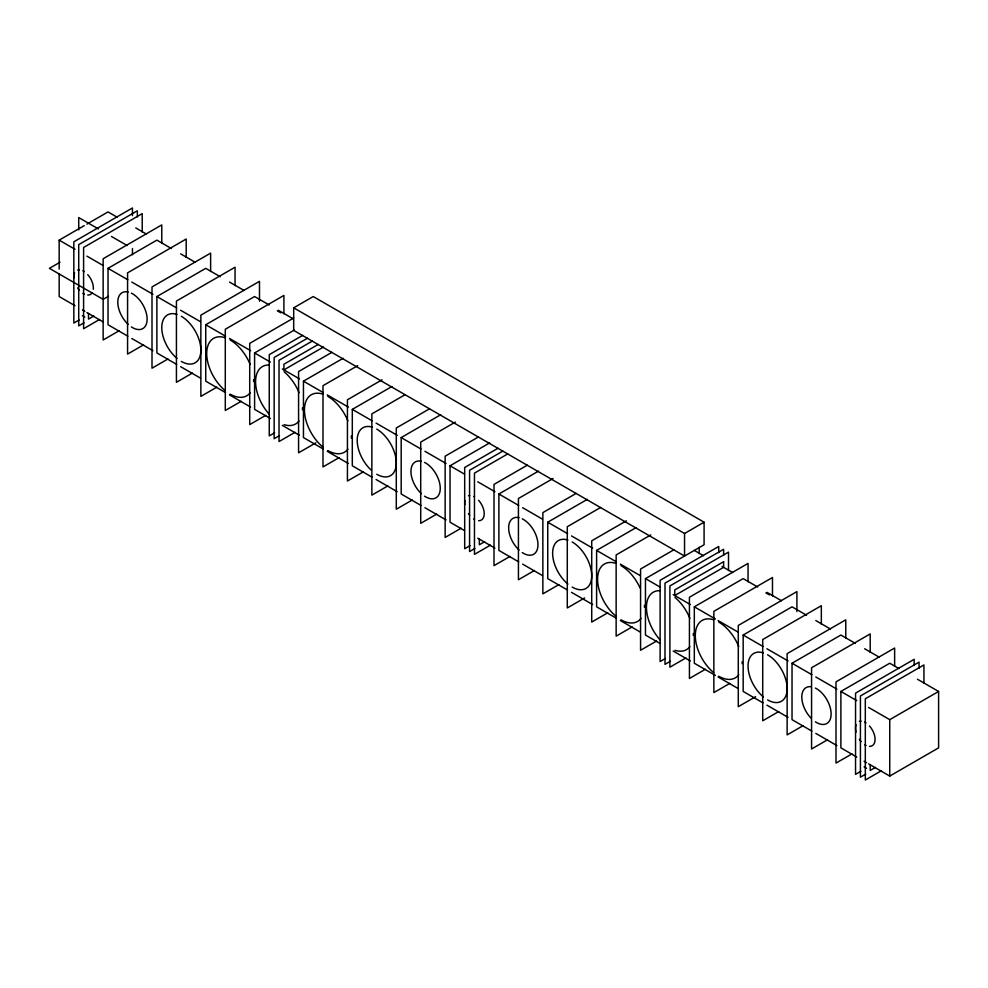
<?xml version="1.0" encoding="UTF-8"?>
<svg xmlns="http://www.w3.org/2000/svg" width="988" height="988" viewBox="0 0 988 988"><rect width="100%" height="100%" fill="white"/><g stroke="black" fill="none" stroke-linecap="round" stroke-linejoin="round"><path stroke-width="1.48" d="M59.169 269.107L59.169 240.133L84.264 225.647M86.907 224.128L108.025 211.926L117.276 217.261M60.058 262.191L49.4 268.341L103.147 299.364L108.47 296.289M127.835 336.192L108.025 324.756L108.025 268.341L156.882 240.133L171.406 248.519M79.163 319.989L73.828 323.064L73.828 241.825L132.454 207.974L132.454 215.643M93.774 316.061L88.488 319.112L88.488 313.468M84.042 322.804L78.719 325.879L78.719 244.641L137.344 210.802L137.344 216.928M99.59 319.47L83.597 328.708L83.597 247.469L142.223 213.618L142.223 232.007M176.691 364.399L156.882 352.963L156.882 296.548L205.739 268.341L220.262 276.726M119.128 330.758L103.147 339.983L103.147 258.745L161.773 224.906L161.773 243.295M143.556 344.861L127.576 354.087L127.576 272.849L186.201 239.01L186.201 257.399M225.548 392.606L205.739 381.17L205.739 324.756L254.595 296.548L269.131 304.934M167.985 358.965L152.004 368.191L152.004 286.952L210.629 253.113L210.629 271.502M293.683 307.836L684.548 533.495L684.548 556.059L293.683 330.4L293.683 307.836L313.233 296.548L704.086 522.207L704.086 544.771L645.46 578.622L645.46 635.037L659.984 643.423M192.413 373.069L176.432 382.294L176.432 301.056L235.058 267.217L235.058 285.606M293.683 317.988L249.717 343.367L249.717 424.605L265.698 415.38M270.44 418.529L254.595 409.378L254.595 352.963L294.214 330.091M302.575 335.426L269.255 354.655L269.255 435.893L274.59 432.818M216.841 387.173L200.86 396.398L200.86 315.16L259.486 281.321L259.486 301.241M307.453 338.242L274.145 357.471L274.145 438.709L279.468 435.634M312.344 341.07L279.024 360.299L279.024 441.537L295.017 432.299M318.247 344.429L283.914 364.251L283.914 369.883L323.533 347.01M241.27 401.276L225.289 410.502L225.289 329.263L283.914 295.424L283.914 313.814M331.882 352.346L298.574 371.574L298.574 452.813L315.888 442.822M323.261 449.021L303.452 437.585L303.452 381.17L343.071 358.298M357.644 365.684L323.002 385.678L323.002 466.916L338.995 457.691M382.072 379.787L347.43 399.782L347.43 481.02L363.423 471.795M372.118 477.229L352.308 465.793L352.308 409.378L391.927 386.506M405.166 394.657L371.859 413.886L371.859 495.124L387.852 485.898M429.595 408.76L396.287 427.989L396.287 509.228L412.28 500.002M420.974 505.436L401.177 494L401.177 437.585L440.784 414.713M455.357 422.098L420.715 442.093L420.715 523.331L436.708 514.106M478.451 436.968L445.143 456.197L445.143 537.435L461.137 528.21M464.558 530.593L450.034 522.207L450.034 465.793L489.64 442.92M498.001 448.256L464.681 467.485L464.681 548.723L470.016 545.648M502.88 451.071L469.572 470.3L469.572 551.539L474.907 548.464M507.77 453.9L474.462 473.129L474.462 554.367L490.443 545.129M527.308 465.175L494 484.404L494 565.642L509.993 556.417M518.688 561.851L498.891 550.415L498.891 494L538.497 471.128M553.07 478.513L518.428 498.508L518.428 579.746L534.422 570.521M484.626 541.72L479.341 544.771L479.341 539.127M576.165 493.383L542.857 512.611L542.857 593.85L558.85 584.624M567.544 590.058L547.747 578.622L547.747 522.207L587.354 499.335M600.593 507.486L567.285 526.715L567.285 607.953L584.612 597.962M626.355 520.824L591.713 540.819L591.713 622.057L607.706 612.832M616.401 618.266L596.604 606.83L596.604 550.415L636.21 527.543M650.783 534.928L616.142 554.923L616.142 636.161L632.135 626.935M684.548 533.495L704.086 522.207M673.878 549.797L640.57 569.026L640.57 650.265L656.563 641.039M715.448 675.446L694.317 663.244L694.317 606.83L743.174 578.622L757.697 587.008M665.443 658.477L660.12 661.552L660.12 580.314L718.745 546.463L718.745 552.601M670.333 661.293L664.998 664.368L664.998 583.13L723.624 549.291L723.624 555.417M685.87 657.959L669.889 667.196L669.889 585.958L728.514 552.107L728.514 570.496M762.983 702.888L743.174 691.452L743.174 635.037L792.03 606.83L806.554 615.215M705.42 669.246L689.426 678.472L689.426 597.234L748.052 563.395L748.052 581.784M729.848 683.35L713.855 692.576L713.855 611.337L772.48 577.498L772.48 595.888M811.84 731.095L792.03 719.659L792.03 663.244L840.887 635.037L855.41 643.423M755.61 696.688L738.283 706.679L738.283 625.441L796.908 591.602L796.908 611.523M778.705 711.558L762.711 720.783L762.711 639.545L821.337 605.706L821.337 624.095M856.732 757.018L840.887 747.867L840.887 691.452L889.743 663.244L898.981 668.58M803.133 725.661L787.14 734.887L787.14 653.648L845.777 619.809L845.777 638.199M827.561 739.765L811.568 748.99L811.568 667.752L870.206 633.913L870.206 652.302M868.613 707.457L889.743 719.659L938.6 691.452L938.6 747.867L889.743 776.074L868.613 763.872M851.989 753.869L835.996 763.094L835.996 681.856L894.634 648.017L894.634 666.406M860.869 771.307L855.546 774.382L855.546 693.144L914.172 659.292L914.172 665.43M875.479 767.38L870.206 770.43L870.206 764.786M865.76 774.123L860.425 777.198L860.425 695.96L919.062 662.121L919.062 668.246M881.308 770.788L865.315 780.026L865.315 698.788L923.941 664.936L923.941 683.326M135.764 227.932L146.323 234.033M180.656 253.854L195.179 262.24M229.512 282.062L244.036 290.447M278.369 310.269L292.893 318.655M694.317 550.415L703.555 555.75M722.043 566.42L732.602 572.521M766.935 592.343L781.471 600.729M815.792 620.55L830.328 628.936M864.648 648.758L879.184 657.144M917.469 679.25L938.6 691.452M98.38 228.92L78.719 217.57L78.719 229.871M111.483 236.49L127.217 245.567M59.169 240.133L75.014 249.285M86.907 256.139L102.752 265.29M108.025 268.341L127.835 279.777M131.799 282.062L152.93 294.263M156.882 296.548L176.691 307.984M180.656 310.269L200.465 321.705M205.739 324.756L225.548 336.192M229.512 338.476L250.643 350.678M254.595 352.963L270.44 362.114M282.333 368.969L299.5 378.886M303.452 381.17L323.261 392.606M327.226 394.891L348.356 407.093M352.308 409.378L372.118 420.814M376.082 423.099L397.213 435.3M401.177 437.585L420.974 449.021M424.939 451.306L446.07 463.508M450.034 465.793L464.558 474.178M477.76 481.798L494.926 491.715M498.891 494L518.688 505.436M522.652 507.721L542.461 519.157M547.747 522.207L567.544 533.644M571.509 535.928L592.639 548.13M596.604 550.415L616.401 561.851M620.365 564.136L640.175 575.572M645.46 578.622L659.984 587.008M673.186 594.628L690.353 604.545M694.317 606.83L715.448 619.031M718.078 620.55L737.888 631.987M743.174 635.037L762.983 646.473M766.935 648.758L788.066 660.96M792.03 663.244L811.84 674.681M815.792 676.965L836.922 689.167M840.887 691.452L856.732 700.603M75.014 305.7L59.169 296.548L59.169 273.676M82.375 309.948L84.82 311.356M86.907 312.554L102.752 321.705M131.799 338.476L152.93 350.678M180.656 366.684L200.465 378.12M229.512 394.891L250.643 407.093M282.333 425.383L299.5 435.3M327.226 451.306L348.356 463.508M376.082 479.513L397.213 491.715M424.939 507.721L446.07 519.923M477.76 538.213L494.926 548.13M522.652 564.136L542.461 575.572M571.509 592.343L592.639 604.545M620.365 620.55L640.175 631.987M673.186 651.043L690.353 660.96M718.078 676.965L737.888 688.401M766.935 705.173L788.066 717.374M815.792 733.38L836.922 745.582M864.092 761.266L866.538 762.674M82.375 315.592L84.82 317M864.092 766.91L866.538 768.318M889.743 719.659L889.743 776.074M699.195 547.451L699.195 553.576M132.454 248.593L132.454 254.743M92.292 292.621A13.82 7.978 60 0 1 87.747 295.054M84.313 294.115A13.82 7.978 60 0 1 82.881 293.288M79.448 290.262A13.82 7.978 60 0 1 77.632 287.928M73.89 278.073A13.82 7.978 60 0 1 74.606 272.836M77.632 270.07A13.82 7.978 60 0 1 79.448 269.835M82.881 270.774A13.82 7.978 60 0 1 84.313 271.601M87.747 274.627A13.82 7.978 60 0 1 93.317 289.286M131.392 293.152A20.723 11.967 60 0 1 147.113 319.112A20.723 11.967 60 0 1 131.392 326.917M128.23 324.422A20.723 11.967 60 0 1 117.794 302.192A20.723 11.967 60 0 1 128.23 292.003M181.31 316.296A27.639 15.956 60 0 1 200.86 350.147A27.639 15.956 60 0 1 181.31 361.423M177.062 358.434A27.639 15.956 60 0 1 161.773 327.571A27.639 15.956 60 0 1 177.062 314.382M277.319 310.862A33.16 19.143 60 0 1 280.74 312.838M250.186 392.73A33.16 19.143 60 0 1 230.167 394.15M225.066 390.556A33.16 19.143 60 0 1 206.714 353.531A33.16 19.143 60 0 1 225.066 337.686M230.167 339.983A33.16 19.143 60 0 1 250.186 364.523M253.607 379.614A33.16 19.143 60 0 1 253.607 381.59M478.6 500.286A13.82 7.978 60 0 1 484.231 513.748A13.82 7.978 60 0 1 478.6 520.713M474.462 519.392A13.82 7.978 60 0 1 473.746 518.947M469.671 515.18A13.82 7.978 60 0 1 468.485 513.587M464.854 504.609A13.82 7.978 60 0 1 464.854 500.508M468.485 495.729A13.82 7.978 60 0 1 469.671 495.507M473.746 496.433A13.82 7.978 60 0 1 474.462 496.816M424.531 462.396A20.723 11.967 60 0 1 440.253 488.356A20.723 11.967 60 0 1 424.531 496.161M421.382 493.667A20.723 11.967 60 0 1 410.946 471.437A20.723 11.967 60 0 1 421.382 461.248M376.737 429.125A27.639 15.956 60 0 1 396.287 462.977A27.639 15.956 60 0 1 376.737 474.252M371.118 470.053A27.639 15.956 60 0 1 357.211 439.586A27.639 15.956 60 0 1 372.488 427.211M347.899 449.145A33.16 19.143 60 0 1 327.88 450.565M322.792 446.971A33.16 19.143 60 0 1 304.44 409.946A33.16 19.143 60 0 1 322.792 394.101M327.88 396.398A33.16 19.143 60 0 1 347.899 420.937M351.32 436.029A33.16 19.143 60 0 1 351.32 438.005M641.051 618.389A33.16 19.143 60 0 1 621.032 619.809M615.932 616.216A33.16 19.143 60 0 1 597.579 579.19A33.16 19.143 60 0 1 615.932 563.345M621.032 565.642A33.16 19.143 60 0 1 640.101 587.984M644.46 605.274A33.16 19.143 60 0 1 644.46 607.25M572.176 541.955A27.639 15.956 60 0 1 591.713 575.806A27.639 15.956 60 0 1 572.176 587.082M567.927 584.093A27.639 15.956 60 0 1 552.625 553.231A27.639 15.956 60 0 1 567.927 540.041M522.244 518.811A20.723 11.967 60 0 1 537.966 544.771A20.723 11.967 60 0 1 522.244 552.576M519.095 550.081A20.723 11.967 60 0 1 508.659 527.851A20.723 11.967 60 0 1 519.095 517.663M869.465 725.945A13.82 7.978 60 0 1 875.084 739.407A13.82 7.978 60 0 1 869.465 746.372M866.031 745.434A13.82 7.978 60 0 1 864.599 744.606M861.166 741.58A13.82 7.978 60 0 1 859.338 739.246M856.065 732.071A13.82 7.978 60 0 1 856.065 724.784M859.338 721.388A13.82 7.978 60 0 1 861.166 721.154M864.599 722.092A13.82 7.978 60 0 1 866.031 722.92M815.384 688.056A20.723 11.967 60 0 1 831.118 714.015A20.723 11.967 60 0 1 815.384 721.82M811.222 718.338A20.723 11.967 60 0 1 801.799 697.096A20.723 11.967 60 0 1 811.222 686.722M767.602 654.785A27.639 15.956 60 0 1 787.14 688.636A27.639 15.956 60 0 1 767.602 699.912M763.354 696.923A27.639 15.956 60 0 1 748.052 666.06A27.639 15.956 60 0 1 763.354 652.87M738.765 674.804A33.16 19.143 60 0 1 718.745 676.224M713.645 672.63A33.16 19.143 60 0 1 695.293 635.605A33.16 19.143 60 0 1 713.645 619.76M718.745 622.057A33.16 19.143 60 0 1 738.765 646.597M742.173 661.688A33.16 19.143 60 0 1 742.173 663.664M765.885 592.936A33.16 19.143 60 0 1 769.306 594.912M689.908 646.597A33.16 19.143 60 0 1 674.989 650.314M659.935 639.705A33.16 19.143 60 0 1 646.436 607.398A33.16 19.143 60 0 1 659.935 590.663M674.989 597.444A33.16 19.143 60 0 1 689.908 618.389M693.317 633.481A33.16 19.143 60 0 1 693.317 635.457M299.043 420.937A33.16 19.143 60 0 1 284.124 424.655M269.069 414.046A33.16 19.143 60 0 1 255.583 381.739A33.16 19.143 60 0 1 269.069 365.004M284.124 371.784A33.16 19.143 60 0 1 299.043 392.73M302.464 407.822A33.16 19.143 60 0 1 302.464 409.798M723.624 561.703L674.767 589.91L674.767 595.542L723.624 567.334L723.624 561.703"/></g></svg>
